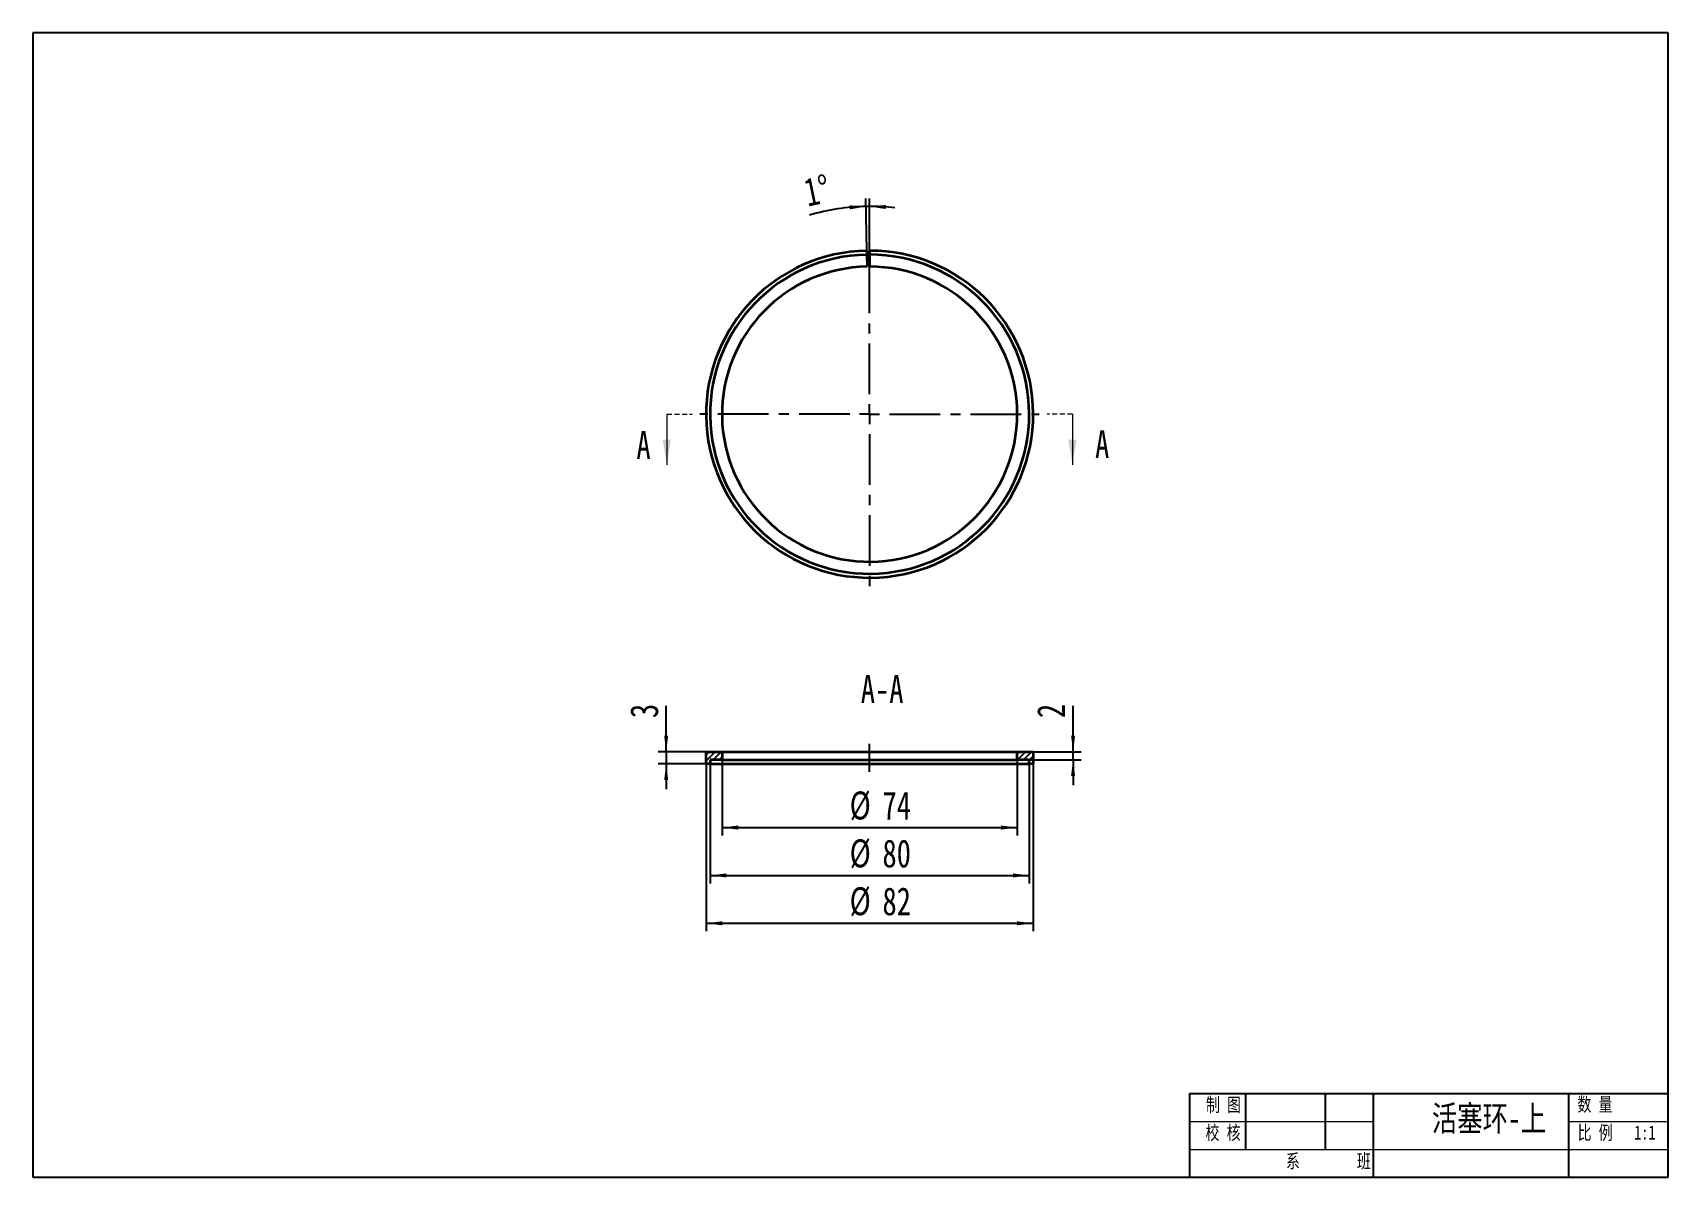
# Model space of a CAD drawing. Header units: millimetres. Extents: x 5 to 415, y 5 to 292.
import ezdxf

# ---------------------------------------------------------------- set-up
doc = ezdxf.new("R2010")
doc.units = ezdxf.units.MM
doc.linetypes.add('CENTERX2', pattern=[20.32, 12.7, -2.54, 2.54, -2.54])
doc.linetypes.add('HIDDEN', pattern=[1.905, 1.27, -0.635])
for name, color, linetype in [('中心线', 6, 'CENTERX2'), ('剖面线', 1, 'Continuous'), ('尺寸', 7, 'Continuous')]:
    doc.layers.add(name, color=color, linetype=linetype)
doc.layers.add('轮廓', color=4, linetype='Continuous', lineweight=35)
doc.styles.add('SLDTEXTSTYLE0', font='HYSWLONGFANGSONG.TTF', dxfattribs={"bigfont": 'bigfont'})
doc.styles.add('SLDTEXTSTYLE1', font='HYSWLONGFANGSONG.TTF')
doc.dimstyles.new('SLDDIMSTYLE0', dxfattribs={"dimtxt": 7, "dimasz": 4.08, "dimexe": 0, "dimexo": 0.0625, "dimgap": 1.75, "dimtad": 2, "dimdec": 4, "dimzin": 12, "dimdsep": 46, "dimtxsty": 'SLDTEXTSTYLE1', "dimsah": 1, "dimcen": 0.09, "dimazin": 3, "dimtfac": 1, "dimtofl": 0, "dimtmove": 0, "dimatfit": 3, "dimfxl": 0, "dimfrac": 2, "dimtolj": 1, "dimtzin": 12, "dimarcsym": 0})
doc.dimstyles.new('SLDDIMSTYLE1', dxfattribs={"dimtxt": 7, "dimasz": 4.08, "dimexe": 0, "dimexo": 0.0625, "dimgap": 1.75, "dimtad": 2, "dimdec": 1, "dimrnd": 1e-09, "dimzin": 12, "dimdsep": 46, "dimtxsty": 'SLDTEXTSTYLE1', "dimsah": 1, "dimcen": 0.09, "dimadec": 0, "dimazin": 3, "dimtfac": 1, "dimtdec": 1, "dimtofl": 0, "dimtmove": 0, "dimatfit": 3, "dimfxl": 0, "dimfrac": 2, "dimtolj": 1, "dimtzin": 12, "dimarcsym": 0})
doc.dimstyles.new('SLDDIMSTYLE2', dxfattribs={"dimtxt": 7, "dimasz": 4.08, "dimexe": 0, "dimexo": 0.0625, "dimgap": 1.75, "dimtad": 2, "dimdec": 1, "dimrnd": 1e-09, "dimzin": 12, "dimdsep": 46, "dimtxsty": 'SLDTEXTSTYLE1', "dimsah": 1, "dimcen": 0.09, "dimadec": 0, "dimazin": 3, "dimtfac": 1, "dimtdec": 1, "dimtmove": 0, "dimatfit": 0, "dimfxl": 0, "dimfrac": 2, "dimtolj": 1, "dimtzin": 12, "dimarcsym": 0})

# ---------------------------------------------------------------- blocks, each defined once
blk = doc.blocks.new('_D')
at = {"layer": '尺寸'}
for p, q in [((214.08, 237.34), (213.85, 250.43)), ((214.79, 239.42), (214.79, 250.44))]:
    blk.add_line(p, q, dxfattribs=at)
for start, end in [(91, 106.8123), (90, 91), (83.0228, 90)]:
    blk.add_arc((214.79, 196.35), 52.1, start, end, dxfattribs=at)
for points in [[(213.89, 248.43), (209.78, 248.71), (209.84, 247.7)], [(214.79, 248.44), (218.85, 247.77), (218.89, 248.79)]]:
    blk.add_solid(points, dxfattribs=at)
at = {"layer": '尺寸', "insert": (197.83, 255.24), "char_height": 7, "attachment_point": 1, "rotation": 11.7731, "style": 'SLDTEXTSTYLE1'}
blk.add_mtext('1°', dxfattribs=at)
blk = doc.blocks.new('SW_CENTERMARKSYMBOL_0')
at = {"layer": '中心线', "color": 0}
for p, q in [((0, 5), (0, 43.08)), ((-5, 0), (-42.59, 0)), ((0, 0), (-2.5, 0)), ((0, 0), (0, 2.5)), ((0, 0), (0, -2.5)), ((0, 0), (2.5, 0)), ((5, 0), (42.5, 0)), ((0, -5), (0, -43.56))]:
    blk.add_line(p, q, dxfattribs=at)
blk = doc.blocks.new('_D_1')
at = {"layer": '尺寸'}
for p, q in [((177.79, 109.69), (177.79, 90.69)), ((251.79, 109.69), (251.79, 90.69)), ((177.79, 92.69), (251.79, 92.69))]:
    blk.add_line(p, q, dxfattribs=at)
for points in [[(177.79, 92.69), (181.87, 92.18), (181.87, 93.2)], [(251.79, 92.69), (247.71, 93.2), (247.71, 92.18)]]:
    blk.add_solid(points, dxfattribs=at)
at = {"layer": '尺寸', "char_height": 7, "attachment_point": 1, "style": 'SLDTEXTSTYLE1'}
for s, insert in [('%%c', (209.78, 101.74)), ('74', (218.01, 101.71))]:
    blk.add_mtext(s, dxfattribs=dict(at, insert=insert))
blk = doc.blocks.new('_D_2')
at = {"layer": '尺寸'}
for p, q in [((174.79, 109.69), (174.79, 78.69)), ((254.79, 109.69), (254.79, 78.69)), ((174.79, 80.69), (254.79, 80.69))]:
    blk.add_line(p, q, dxfattribs=at)
for points in [[(174.79, 80.69), (178.87, 80.18), (178.87, 81.2)], [(254.79, 80.69), (250.71, 81.2), (250.71, 80.18)]]:
    blk.add_solid(points, dxfattribs=at)
at = {"layer": '尺寸', "char_height": 7, "attachment_point": 1, "style": 'SLDTEXTSTYLE1'}
for s, insert in [('%%c', (209.78, 89.74)), ('80', (218.01, 89.71))]:
    blk.add_mtext(s, dxfattribs=dict(at, insert=insert))
blk = doc.blocks.new('_D_3')
at = {"layer": '尺寸'}
for p, q in [((173.79, 108.69), (173.79, 66.69)), ((255.79, 108.69), (255.79, 66.69)), ((173.79, 68.69), (255.79, 68.69))]:
    blk.add_line(p, q, dxfattribs=at)
for points in [[(173.79, 68.69), (177.87, 68.18), (177.87, 69.2)], [(255.79, 68.69), (251.71, 69.2), (251.71, 68.18)]]:
    blk.add_solid(points, dxfattribs=at)
at = {"layer": '尺寸', "char_height": 7, "attachment_point": 1, "style": 'SLDTEXTSTYLE1'}
for s, insert in [('%%c', (209.78, 77.74)), ('82', (218.01, 77.71))]:
    blk.add_mtext(s, dxfattribs=dict(at, insert=insert))
blk = doc.blocks.new('_D_4')
at = {"layer": '尺寸'}
for p, q in [((163.79, 111.69), (163.79, 123.23)), ((173.79, 111.69), (161.79, 111.69)), ((163.79, 111.69), (163.79, 108.69)), ((173.79, 108.69), (161.79, 108.69)), ((163.79, 108.69), (163.79, 102.34))]:
    blk.add_line(p, q, dxfattribs=at)
for points in [[(163.79, 111.69), (164.3, 115.77), (163.29, 115.77)], [(163.79, 108.69), (163.29, 104.61), (164.3, 104.61)]]:
    blk.add_solid(points, dxfattribs=at)
at = {"layer": '尺寸', "insert": (154.77, 120.15), "char_height": 7, "attachment_point": 1, "rotation": 90, "style": 'SLDTEXTSTYLE1'}
blk.add_mtext('3', dxfattribs=at)
blk = doc.blocks.new('_D_5')
at = {"layer": '尺寸'}
for p, q in [((265.79, 111.69), (265.79, 123.23)), ((255.79, 111.69), (267.79, 111.69)), ((265.79, 109.69), (265.79, 111.69)), ((254.79, 109.69), (267.79, 109.69)), ((265.79, 109.69), (265.79, 103.34))]:
    blk.add_line(p, q, dxfattribs=at)
for points in [[(265.79, 111.69), (266.3, 115.77), (265.29, 115.77)], [(265.79, 109.69), (265.29, 105.61), (266.3, 105.61)]]:
    blk.add_solid(points, dxfattribs=at)
at = {"layer": '尺寸', "insert": (256.77, 120.15), "char_height": 7, "attachment_point": 1, "rotation": 90, "style": 'SLDTEXTSTYLE1'}
blk.add_mtext('2', dxfattribs=at)

msp = doc.modelspace()

# ---------------------------------------------------------------- hatches: boundary and pattern name
at = {"layer": '剖面线'}
h = msp.add_hatch(dxfattribs=at)
h.set_pattern_fill('ANSI31', color=256, scale=0.333333, style=0)
h.paths.add_polyline_path([(177.79463, 109.69039), (177.79463, 111.69039), (173.79463, 111.69039), (173.79463, 108.69039), (174.79463, 108.69039), (174.79463, 109.69039)], flags=0)
h = msp.add_hatch(dxfattribs=at)
h.set_pattern_fill('ANSI31', color=256, scale=0.333333, style=0)
h.paths.add_polyline_path([(251.79463, 111.69039), (251.79463, 109.69039), (254.79463, 109.69039), (254.79463, 108.69039), (255.79463, 108.69039), (255.79463, 111.69039)], flags=0)

# ---------------------------------------------------------------- linework, layer by layer
at = {"color": 7, "linetype": 'Continuous', "lineweight": 25}
for p, q in [((415, 292), (5, 292)), ((5, 292), (5, 5)), ((415, 5), (415, 292)), ((294.99999, 26), (415, 26)), ((294.99999, 26), (294.99999, 5)), ((308.99999, 26), (308.99999, 12)), ((328.99999, 26), (328.99999, 12)), ((340.98621, 26), (340.99999, 5)), ((390, 26), (390, 5)), ((340.98622, 12), (340.98622, 5)), ((5, 5), (415, 5))]:
    msp.add_line(p, q, dxfattribs=at)
at = {"color": 7, "linetype": 'HIDDEN', "lineweight": 18}
for p, q in [((163.95463, 196.34592), (170.30463, 196.34592)), ((265.63463, 196.34592), (259.28463, 196.34592))]:
    msp.add_line(p, q, dxfattribs=at)
at = {"color": 7, "linetype": 'Continuous', "lineweight": 18}
for p, q in [((163.95463, 196.34592), (163.95463, 183.64592)), ((265.63463, 196.34592), (265.63463, 183.64592)), ((294.99999, 19), (340.9908, 19)), ((390, 19), (415, 19)), ((294.99999, 12), (415, 12))]:
    msp.add_line(p, q, dxfattribs=at)
for points in [[(163.95463, 183.64592), (164.97063, 189.99592), (162.93863, 189.99592)], [(265.63463, 183.64592), (266.65063, 189.99592), (264.61863, 189.99592)]]:
    msp.add_solid(points, dxfattribs=at)
at = {"layer": '中心线'}
msp.add_line((214.79463, 106.69039), (214.79463, 113.69039), dxfattribs=at)
at = {"layer": '轮廓'}
for p, q in [((214.07908, 237.33968), (214.09653, 236.33983)), ((214.09653, 236.33983), (214.14889, 233.34029)), ((214.79463, 237.34592), (214.79463, 236.34592)), ((214.79463, 236.34592), (214.79463, 233.34592)), ((173.79463, 108.69039), (173.79463, 111.69039)), ((173.79463, 111.69039), (177.79463, 111.69039)), ((177.79463, 111.69039), (177.79463, 109.69039)), ((177.79463, 111.69039), (251.79463, 111.69039)), ((251.79463, 111.69039), (255.79463, 111.69039)), ((251.79463, 109.69039), (251.79463, 111.69039)), ((255.79463, 111.69039), (255.79463, 108.69039)), ((174.79463, 108.69039), (173.79463, 108.69039)), ((177.79463, 109.69039), (174.79463, 109.69039)), ((174.79463, 109.69039), (174.79463, 108.69039)), ((174.79463, 108.69039), (254.79463, 108.69039)), ((177.79463, 109.69039), (251.79463, 109.69039)), ((254.79463, 109.69039), (251.79463, 109.69039)), ((254.79463, 108.69039), (254.79463, 109.69039)), ((255.79463, 108.69039), (254.79463, 108.69039))]:
    msp.add_line(p, q, dxfattribs=at)
for radius in [41, 40, 37]:
    msp.add_arc((214.79463, 196.34592), radius, 91, 90, dxfattribs=at)

# ---------------------------------------------------------------- block references
at = {"layer": '中心线'}
msp.add_blockref('SW_CENTERMARKSYMBOL_0', (214.79463, 196.34592), dxfattribs=at)

# ---------------------------------------------------------------- texts
at = {"color": 7, "linetype": 'Continuous', "char_height": 7, "attachment_point": 1, "style": 'SLDTEXTSTYLE1'}
for insert in [(156.33291, 192.09627), (271.30802, 192.32554)]:
    msp.add_mtext('A', dxfattribs=dict(at, insert=insert))
at = {"color": 7, "linetype": 'Continuous', "lineweight": 18, "attachment_point": 2}
for s, insert, char_height, style in [('A-A', (217.93052, 130.91109), 7, 'SLDTEXTSTYLE1'), ('制 图', (303.49371, 24.94384), 3.5, 'SLDTEXTSTYLE0'), ('数 量', (396.61795, 25.04864), 3.5, 'SLDTEXTSTYLE0'), ('活塞环-上', (370.0679, 22.94192), 6.35, 'SLDTEXTSTYLE0'), ('校 核', (303.39405, 17.95256), 3.5, 'SLDTEXTSTYLE0'), ('比 例', (396.66292, 17.95256), 3.5, 'SLDTEXTSTYLE0'), ('1:1', (409.12307, 17.96714), 3.5, 'SLDTEXTSTYLE1'), ('系        班', (329.79335, 10.81413), 3.5, 'SLDTEXTSTYLE0')]:
    msp.add_mtext(s, dxfattribs=dict(at, insert=insert, char_height=char_height, style=style))

# ---------------------------------------------------------------- dimensions: what is measured, and where the dimension line sits
at = {"layer": '尺寸'}
dim = msp.add_angular_dim_2l(base=(214.34001, 248.43987), line1=((214.07908, 237.33968), (214.14889, 233.34029)), line2=((214.79463, 239.42443), (214.79463, 152.78297)), dimstyle='SLDDIMSTYLE0', dxfattribs=at)
dim.commit()
dim.dimension.update_dxf_attribs({"geometry": '_D', "text_midpoint": (204.16516, 247.34592), "dimtype": 162})
for base, p1, p2, picture, middle in [((163.79463, 108.69039), (173.79463, 111.69039), (173.79463, 108.69039), '_D_4', (163.79463, 121.69039)), ((265.79463, 111.69039), (254.79463, 109.69039), (255.79463, 111.69039), '_D_5', (265.79463, 121.69039))]:
    dim = msp.add_linear_dim(base=base, p1=p1, p2=p2, angle=90, dimstyle='SLDDIMSTYLE2', dxfattribs=at)
    dim.commit()
    dim.dimension.update_dxf_attribs({"geometry": picture, "text_midpoint": middle, "dimtype": 160})
for base, p1, p2, picture, middle in [((255.79463, 68.69039), (173.79463, 108.69039), (255.79463, 108.69039), '_D_3', (216.96238, 68.69039)), ((254.79463, 80.69039), (174.79463, 109.69039), (254.79463, 109.69039), '_D_2', (216.96238, 80.69039)), ((251.79463, 92.69039), (177.79463, 109.69039), (251.79463, 109.69039), '_D_1', (216.96238, 92.69039))]:
    dim = msp.add_linear_dim(base=base, p1=p1, p2=p2, text='%%c<>', dimstyle='SLDDIMSTYLE1', dxfattribs=at)
    dim.commit()
    dim.dimension.update_dxf_attribs({"geometry": picture, "text_midpoint": middle, "dimtype": 160})

doc.saveas('drawing.dxf')
